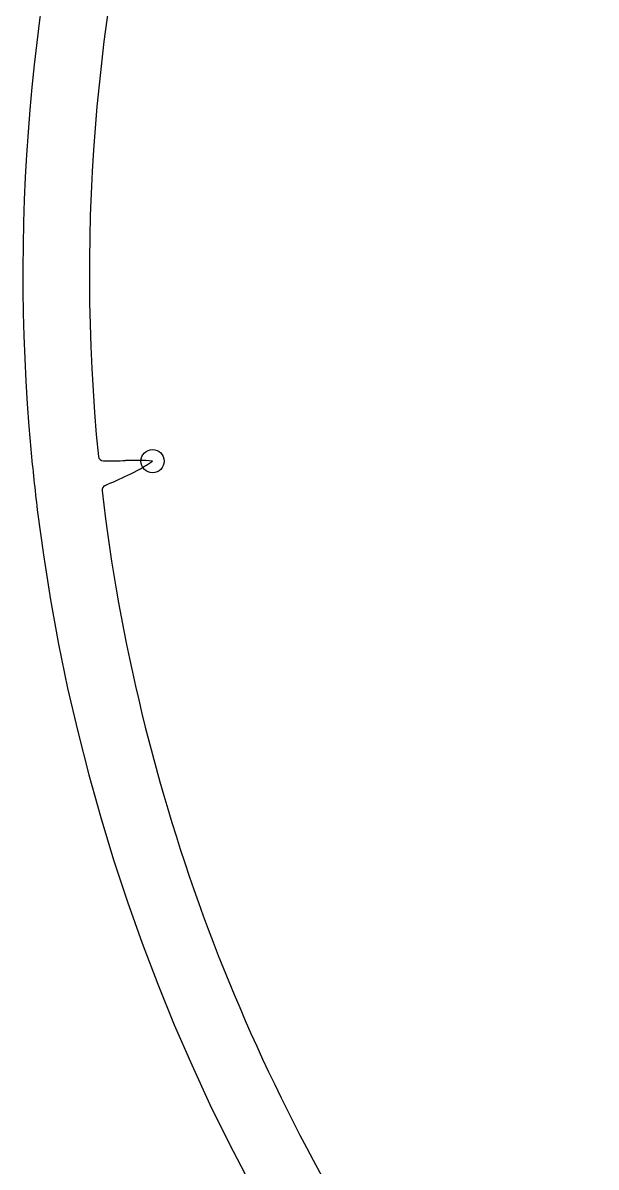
# Model space of a CAD drawing. Header units: millimetres. Extents: x -94 to 94, y -94 to 94.
# Drawn here: x -94.5 to -66.4, y -43.7 to 12.3 of the extents above; entities that cross this region are included whole.
import ezdxf

# ---------------------------------------------------------------- set-up
doc = ezdxf.new("R2010")
doc.units = ezdxf.units.MM
for name, color, linetype in [('CUT_INNER', 6, 'Continuous'), ('CUT_OUTER', 1, 'Continuous'), ('ENGRAVE', 7, 'Continuous')]:
    doc.layers.add(name, color=color, linetype=linetype)

msp = doc.modelspace()

# ---------------------------------------------------------------- linework, layer by layer
at = {"layer": 'CUT_INNER'}
for centre, radius, start, end in [((0, 27.004), 67.496, 125.98241, 240.82111), ((0, 0), 91.241, 142.73482, 185.61523), ((-90.555, -8.904), 0.25, 185.4492, 270.5876), ((-90.845, 40.108), 49.262, 270.3412, 271.5988), ((-89.003, -18.387), 9.263, 84.7103, 92.8942), ((-93.08, -1.87), 8.804, 294.9515, 304.0614), ((-96.762, 5.169), 16.743, 292.0662, 296.2136), ((-90.374, -10.578), 0.25, 113.0007, 188.2803), ((0, 0), 91.241, 186.68013, 214.45963)]:
    msp.add_arc(centre, radius, start, end, dxfattribs=at)
at = {"layer": 'CUT_OUTER'}
for points in [[(-94.109, -8.585), (-94.109, -8.585)], [(-93.792, -11.547), (-93.792, -11.547)]]:
    msp.add_lwpolyline(points, dxfattribs=at)
for centre, radius, start, end in [((-0.002, 0.001), 94.498, 142.38306, 185.21264), ((-1.403, -0.156), 93.088, 185.19458, 187.0286), ((0, 0), 94.5, 187.01862, 352.61767)]:
    msp.add_arc(centre, radius, start, end, dxfattribs=at)
at = {"layer": 'ENGRAVE'}
msp.add_circle((-88.149, -9.163), 0.567, dxfattribs=at)

doc.saveas('drawing.dxf')
